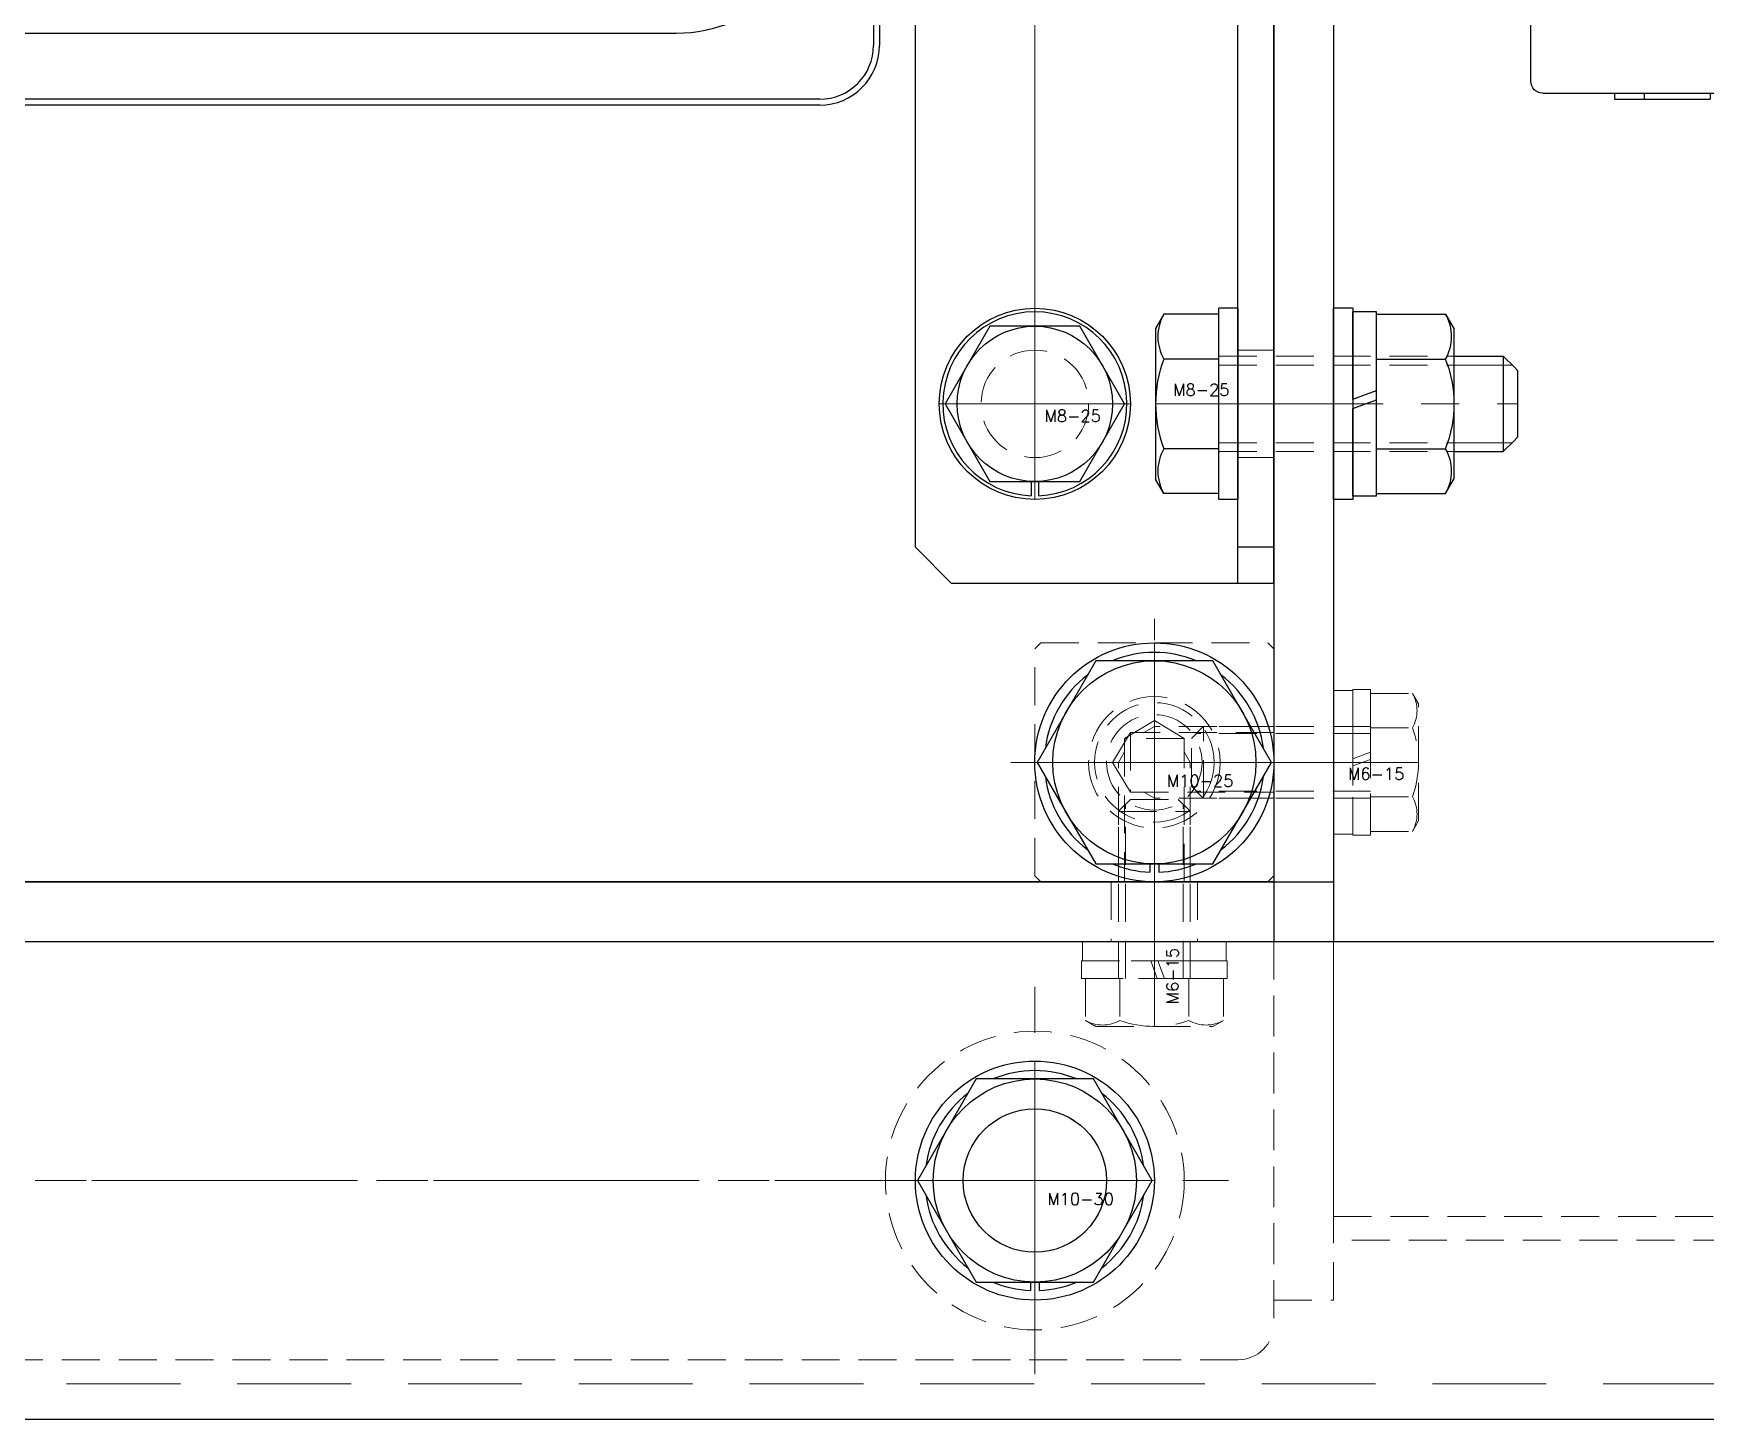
# Model space of a CAD drawing. Header units: millimetres. Extents: x 0 to 51411, y 0 to 16902.
# Drawn here: x 3144.3 to 3284.3, y 7455.8 to 7571.8 of the extents above; entities that cross this region are included whole.
import ezdxf

# ---------------------------------------------------------------- set-up
doc = ezdxf.new("R2010")
doc.units = ezdxf.units.MM
doc.linetypes.add('CENTER2', pattern=[28.575, 19.05, -3.175, 3.175, -3.175])
doc.linetypes.add('HIDDEN2', pattern=[4.7625, 3.175, -1.5875])
for name, color, linetype, lineweight in [('01_外形線', 7, 'Continuous', 25), ('02_細線', 5, 'Continuous', 13), ('03_かくれ線', 6, 'HIDDEN2', 13), ('04_中心線', 1, 'CENTER2', 9)]:
    doc.layers.add(name, color=color, linetype=linetype, lineweight=lineweight)
doc.styles.add('KSS_TXT', font='txt.shx', dxfattribs={"bigfont": 'extfont2.shx'})

# ---------------------------------------------------------------- blocks, each defined once
blk = doc.blocks.new('*U473')
at = {"layer": '04_中心線', "color": 0, "linetype": 'CENTER2', "transparency": 16777216}
for p, q in [((0, 1.2), (0, 9.5)), ((-9.5, 0), (-1.2, 0)), ((1.2, 0), (9.5, 0)), ((0, -9.5), (0, -1.2))]:
    blk.add_line(p, q, dxfattribs=at)
at = {"layer": '04_中心線', "color": 0, "linetype": 'Continuous', "transparency": 16777216}
for p, q in [((-0.6, 0), (0.6, 0)), ((0, -0.6), (0, 0.6))]:
    blk.add_line(p, q, dxfattribs=at)
blk = doc.blocks.new('GM-SHYF-RH 0.4kW、1／160、＊＊V、60Hza')
at = {"layer": '01_外形線'}
for p, q in [((60, 72), (-105, 72)), ((60, 71), (-105, 71)), ((-84, 65.89), (-86.5, 64.44)), ((-84, 65.89), (-81.5, 64.44)), ((40, 65.89), (37.5, 64.44)), ((40, 65.89), (42.5, 64.44)), ((-86.5, 61.56), (-86.5, 64.44)), ((-81.5, 64.44), (-81.5, 61.56)), ((37.5, 61.56), (37.5, 64.44)), ((42.5, 64.44), (42.5, 61.56)), ((-68.09, 62.5), (24.09, 62.5)), ((-84, 60.11), (-86.5, 61.56)), ((-81.5, 61.56), (-84, 60.11)), ((24.09, 60.5), (-68.09, 60.5)), ((40, 60.11), (37.5, 61.56)), ((42.5, 61.56), (40, 60.11)), ((-117, 60), (-117, -92)), ((-116, 60), (-116, -92)), ((71, -92), (71, 60)), ((72, -92), (72, 60)), ((-242.5, 49), (-271.19, 49)), ((-242.5, -16), (-242.5, 49)), ((-282.67, 45.38), (-292.39, 38.57)), ((-242.5, 43.5), (-145.5, 43.5)), ((-175.5, 43.5), (-145.5, 43.5)), ((-145.5, 43.48), (-119.95, 43.94)), ((-145.5, -16), (-145.5, 43.5)), ((-145.5, 43.5), (-145.5, -16)), ((-242.5, 41), (-145.5, 41)), ((-128.5, -72.74), (-128.5, 40.74)), ((-242.5, 40), (-145.5, 40)), ((-139.5, 39.5), (-139.5, 40.5)), ((-139.5, 39.5), (-139.5, 39.1)), ((-255.5, 38.92), (-253.5, 37.74)), ((-251.5, 38.92), (-253.5, 37.74)), ((-242.5, 39), (-145.5, 39)), ((-293.5, -16), (-293.5, 36.44)), ((-253.5, 37.74), (-255.5, 36.09)), ((-253.5, 37.74), (-251.5, 36.09)), ((-136.5, 36.1), (-131.5, 36.1)), ((-242.5, 34.32), (-145.5, 34.32)), ((-117, 19.45), (-117, 33.23)), ((-107.5, -64.32), (-107.5, 32.32)), ((-105.5, 32.32), (-105.5, -64.32)), ((60.5, -64.32), (60.5, 32.32)), ((62.5, 32.32), (62.5, -64.32)), ((-242.5, 29.37), (-145.5, 29.37)), ((-136.5, 29.18), (-131.5, 29.18)), ((-139.5, 26.18), (-139.5, -16)), ((-136.5, 23), (-131.5, 23)), ((-242.5, 21.32), (-145.5, 21.32)), ((-242.5, 19.71), (-145.5, 19.71)), ((-5, 16.77), (-5, 20.8)), ((-5, 20.8), (5, 20.8)), ((5, 16.77), (5, 20.8)), ((-242.5, 15.75), (-145.5, 15.75)), ((-242.5, 14.28), (-145.5, 14.28)), ((-242.5, 10.19), (-145.5, 10.19)), ((-242.5, 8.83), (-145.5, 8.83)), ((-242.5, 4.64), (-145.5, 4.64)), ((-242.5, 3.37), (-145.5, 3.37)), ((-145.5, 4), (-139.5, 4)), ((-242.5, -1), (-145.5, -1)), ((-293.5, -16), (-293.5, -68.44)), ((-242.5, -16), (-242.5, -74.62)), ((-145.5, -16), (-145.5, -75.5)), ((-145.5, -75.5), (-145.5, -16)), ((-139.5, -58.18), (-139.5, -16)), ((-242.5, -31), (-145.5, -31)), ((-242.5, -35.37), (-145.5, -35.37)), ((-145.5, -36), (-139.5, -36)), ((-242.5, -36.64), (-145.5, -36.64)), ((-242.5, -40.83), (-145.5, -40.83)), ((-242.5, -42.19), (-145.5, -42.19)), ((-242.5, -46.28), (-145.5, -46.28)), ((-242.5, -47.75), (-145.5, -47.75)), ((-242.5, -51.71), (-145.5, -51.71)), ((-117, -51.45), (-117, -65.23)), ((-242.5, -53.32), (-145.5, -53.32)), ((-136.5, -55), (-131.5, -55)), ((-242.5, -61.37), (-145.5, -61.37)), ((-136.5, -61.18), (-131.5, -61.18)), ((-242.5, -66.32), (-145.5, -66.32)), ((-253.5, -69.74), (-255.5, -68.09)), ((-253.5, -69.74), (-251.5, -68.09)), ((-136.5, -68.1), (-131.5, -68.1)), ((-255.5, -70.92), (-253.5, -69.74)), ((-251.5, -70.92), (-253.5, -69.74)), ((-282.67, -77.38), (-292.39, -70.57)), ((-242.5, -71), (-145.5, -71)), ((-139.5, -71.5), (-139.5, -71.1)), ((-139.5, -71.5), (-139.5, -71.1)), ((-242.5, -72), (-145.5, -72)), ((-139.5, -71.5), (-139.5, -72.5)), ((-242.5, -73), (-145.5, -73)), ((-175.5, -74.5), (-242.5, -74.5)), ((-175.5, -79.5), (-175.5, -74.5)), ((-175.5, -75.5), (-145.5, -75.5)), ((-145.5, -75.48), (-119.95, -75.94)), ((-250.5, -79.5), (-250.5, -77.79)), ((-249.5, -77.62), (-245.5, -77.62)), ((-175.5, -79.5), (-250.5, -79.5)), ((-249.5, -108), (-249.5, -79.5)), ((-245, -79.5), (-245, -94)), ((-231, -79.5), (-231, -94)), ((-195, -79.5), (-195, -94)), ((-181, -79.5), (-181, -94)), ((-176.5, -108), (-176.5, -79.5)), ((-252.5, -81), (-271.19, -81)), ((-252.5, -81), (-252.5, -80.62)), ((-84, -92.11), (-86.5, -93.56)), ((-84, -92.11), (-81.5, -93.56)), ((40, -92.11), (37.5, -93.56)), ((40, -92.11), (42.5, -93.56)), ((-86.5, -96.44), (-86.5, -93.56)), ((-81.5, -93.56), (-81.5, -96.44)), ((-68.09, -92.5), (24.09, -92.5)), ((37.5, -96.44), (37.5, -93.56)), ((42.5, -93.56), (42.5, -96.44)), ((24.09, -94.5), (-68.09, -94.5)), ((-84, -97.89), (-86.5, -96.44)), ((-81.5, -96.44), (-84, -97.89)), ((40, -97.89), (37.5, -96.44)), ((42.5, -96.44), (40, -97.89)), ((-105, -103), (60, -103)), ((-105, -104), (60, -104)), ((-177.5, -109), (-248.5, -109)), ((-191.5, -109), (-191.5, -109.5)), ((-186, -109), (-186, -109.5)), ((-183.5, -109), (-183.5, -109.5)), ((-183.5, -109.5), (-191.5, -109.5))]:
    blk.add_line(p, q, dxfattribs=at)
for points in [[(-248.8, 35.92), (-248.89, 36.63), (-249.16, 37.3), (-249.59, 37.93), (-250.18, 38.47), (-250.89, 38.92), (-251.7, 39.25), (-252.58, 39.46), (-253.5, 39.53), (-254.42, 39.46), (-255.3, 39.25), (-256.11, 38.92), (-256.82, 38.47), (-257.41, 37.93), (-257.84, 37.3), (-258.11, 36.63), (-258.2, 35.92), (-258.11, 35.22), (-257.84, 34.54), (-257.41, 33.92), (-256.82, 33.38), (-256.11, 32.93), (-255.3, 32.59), (-254.42, 32.39), (-253.5, 32.32), (-252.58, 32.39), (-251.7, 32.59), (-250.89, 32.93), (-250.18, 33.38), (-249.59, 33.92), (-249.16, 34.54), (-248.89, 35.22)], [(-248.8, -67.92), (-248.89, -67.22), (-249.16, -66.54), (-249.59, -65.92), (-250.18, -65.38), (-250.89, -64.93), (-251.7, -64.59), (-252.58, -64.39), (-253.5, -64.32), (-254.42, -64.39), (-255.3, -64.59), (-256.11, -64.93), (-256.82, -65.38), (-257.41, -65.92), (-257.84, -66.54), (-258.11, -67.22), (-258.2, -67.92), (-258.11, -68.63), (-257.84, -69.3), (-257.41, -69.93), (-256.82, -70.47), (-256.11, -70.92), (-255.3, -71.25), (-254.42, -71.46), (-253.5, -71.53), (-252.58, -71.46), (-251.7, -71.25), (-250.89, -70.92), (-250.18, -70.47), (-249.59, -69.93), (-249.16, -69.3), (-248.89, -68.63)]]:
    blk.add_lwpolyline(points, close=True, dxfattribs=at)
for centre, radius in [((-84, 63), 5.5), ((-84, 63), 5), ((40, 63), 5.5), ((40, 63), 5), ((-102, 57), 10), ((57, 57), 10), ((-102, 57), 7), ((57, 57), 7), ((0, 0), 47.5), ((0, 0), 24), ((-102, -89), 10), ((57, -89), 10), ((-102, -89), 7), ((57, -89), 7), ((-188, -94), 6), ((-84, -95), 5.5), ((40, -95), 5.5), ((-84, -95), 5), ((40, -95), 5)]:
    blk.add_circle(centre, radius, dxfattribs=at)
for centre, radius, start, end in [((-105, 60), 12, 90, 180), ((60, 60), 12, 0, 90), ((-105, 60), 11, 90, 180), ((60, 60), 11, 0, 90), ((-68.09, 57), 5.5, 90, 159.3338), ((24.09, 57), 5.5, 20.6662, 90), ((-68.09, 57), 3.5, 90, 159.3338), ((24.09, 57), 3.5, 20.6662, 90), ((-84, 63), 11.5, 269.6249, 339.3338), ((40, 63), 11.5, 200.6662, 266.9553), ((-84, 63), 13.5, 269.6249, 339.3338), ((40, 63), 13.5, 200.6662, 266.9553), ((-84.11, 46), 5.5, 89.6249, 148.412), ((39.1, 46.02), 5.5, 31.5123, 86.9553), ((-271.19, 29), 20, 90, 125), ((-84.11, 46), 3.5, 89.6249, 148.412), ((39.1, 46.02), 3.5, 31.5123, 86.9553), ((-102, 57), 15.5, 279.2069, 328.412), ((-102, 57), 17.5, 279.2069, 328.412), ((57, 57), 17.5, 211.5123, 260.7931), ((57, 57), 15.5, 211.5123, 260.7931), ((-120, 46.94), 3, 271, 0), ((-142.5, 40.5), 3, 0, 90), ((-131.5, 40.74), 3, 0, 90.9812), ((-98, 32.32), 9.5, 99.2069, 180), ((53, 32.32), 9.5, 0, 80.7931), ((-98, 32.32), 7.5, 99.2069, 180), ((53, 32.32), 7.5, 0, 80.7931), ((-290.9, 36.44), 2.6, 125, 180), ((-136.5, 39.1), 3, 180, 270), ((-131.5, 33.1), 3, 0, 90), ((-136.5, 26.18), 3, 90, 180), ((-131.5, 26.18), 3, 0, 90), ((-136.5, 20), 3, 90, 180), ((0, 0), 17.5, 106.6015, 73.3985), ((-136.5, -52), 3, 180, 270), ((-136.5, -58.18), 3, 180, 270), ((-131.5, -58.18), 3, 270, 0), ((-98, -64.32), 9.5, 180, 260.7931), ((-98, -64.32), 7.5, 180, 260.7931), ((53, -64.32), 7.5, 279.2069, 0), ((53, -64.32), 9.5, 279.2069, 0), ((-131.5, -65.1), 3, 270, 0), ((-290.9, -68.44), 2.6, 180, 235), ((-136.5, -71.1), 3, 90, 180), ((-142.5, -72.5), 3, 270, 0), ((-131.5, -72.74), 3, 269.0188, 0), ((-102, -89), 17.5, 31.586, 80.7931), ((57, -89), 17.5, 99.2069, 148.4898), ((-102, -89), 15.5, 31.586, 80.7931), ((57, -89), 15.5, 99.2069, 148.4898), ((-245.5, -74.62), 3, 270, 0), ((-120, -78.94), 3, 0, 89), ((-271.19, -61), 20, 235, 270), ((-249.5, -80.62), 3, 90, 180), ((-84.11, -78), 5.5, 211.586, 270.3738), ((-84.11, -78), 3.5, 211.586, 270.3738), ((39.1, -78.02), 3.5, 273.046, 328.4898), ((39.1, -78.02), 5.5, 273.046, 328.4898), ((-84, -95), 13.5, 20.6684, 90.3738), ((40, -95), 13.5, 93.046, 159.3316), ((-84, -95), 11.5, 20.6684, 90.3738), ((40, -95), 11.5, 93.046, 159.3316), ((-68.09, -89), 5.5, 200.6684, 270), ((-68.09, -89), 3.5, 200.6684, 270), ((24.09, -89), 3.5, 270, 339.3316), ((24.09, -89), 5.5, 270, 339.3316), ((-105, -92), 12, 180, 270), ((-105, -92), 11, 180, 270), ((60, -92), 11, 270, 0), ((60, -92), 12, 270, 0), ((-238, -94), 7, 180, 0), ((-188, -94), 7, 180, 0), ((-248.5, -108), 1, 180, 270), ((-177.5, -108), 1, 270, 0)]:
    blk.add_arc(centre, radius, start, end, dxfattribs=at)
at = {"layer": '04_中心線'}
for p, q in [((-84, 70.38), (-84, 55.61)), ((40, 70.38), (40, 55.61)), ((-102, 69.46), (-102, 44.54)), ((57, 69.46), (57, 44.54)), ((0, 65.36), (0, -65.36)), ((-76.62, 63), (-91.38, 63)), ((47.38, 63), (32.62, 63)), ((-89.54, 57), (-114.46, 57)), ((69.46, 57), (44.54, 57)), ((65.36, 0), (-65.36, 0)), ((-96.56, -16), (-297.81, -16)), ((-238, -76.72), (-238, -104.7)), ((-188, -76.72), (-188, -104.7)), ((-102, -76.54), (-102, -101.46)), ((57, -76.54), (57, -101.46)), ((-84, -87.62), (-84, -102.39)), ((40, -87.62), (40, -102.39)), ((-89.54, -89), (-114.46, -89)), ((69.46, -89), (44.54, -89)), ((-247.59, -94), (-228.41, -94)), ((-198.19, -94), (-177.81, -94)), ((-76.62, -95), (-91.38, -95)), ((47.38, -95), (32.62, -95))]:
    blk.add_line(p, q, dxfattribs=at)

msp = doc.modelspace()

# ---------------------------------------------------------------- linework, layer by layer
at = {"layer": '01_外形線'}
for p, q in [((3214.639, 7599.852), (3214.639, 7570.762)), ((3215.139, 7599.861), (3215.139, 7570.762)), ((3218.139, 7528.762), (3218.139, 7599.914)), ((3245.139, 7525.762), (3245.139, 7600.262)), ((3248.139, 7525.762), (3248.139, 7600.262)), ((3248.139, 7600.262), (3248.139, 7495.762)), ((3248.139, 7600.262), (3248.139, 7500.762)), ((3253.139, 7600.262), (3253.139, 7495.762)), ((3253.139, 7600.262), (3253.139, 7495.762)), ((3210.139, 7566.262), (3018.139, 7566.262)), ((3210.139, 7565.762), (3018.139, 7565.762)), ((3238.935, 7548.267), (3238.239, 7547.062)), ((3243.539, 7548.267), (3238.935, 7548.267)), ((3243.539, 7532.762), (3243.539, 7548.762)), ((3245.139, 7548.762), (3243.539, 7548.762)), ((3243.539, 7533.256), (3243.539, 7548.267)), ((3245.139, 7548.762), (3245.139, 7532.762)), ((3253.139, 7532.762), (3253.139, 7548.762)), ((3254.739, 7548.762), (3253.139, 7548.762)), ((3254.739, 7548.762), (3254.739, 7532.762)), ((3254.739, 7541.162), (3254.739, 7548.462)), ((3256.739, 7548.462), (3254.739, 7548.462)), ((3256.739, 7541.89), (3256.739, 7548.462)), ((3256.739, 7533.256), (3256.739, 7548.267)), ((3256.739, 7548.267), (3262.514, 7548.267)), ((3262.514, 7548.267), (3263.239, 7547.012)), ((3224.386, 7547.262), (3220.634, 7540.762)), ((3231.892, 7547.262), (3224.386, 7547.262)), ((3235.645, 7540.762), (3231.892, 7547.262)), ((3238.239, 7547.062), (3238.239, 7534.462)), ((3263.239, 7534.512), (3263.239, 7547.012)), ((3243.539, 7544.514), (3238.935, 7544.514)), ((3256.739, 7544.514), (3262.514, 7544.514)), ((3263.239, 7544.762), (3267.339, 7544.762)), ((3267.339, 7544.762), (3267.339, 7536.762)), ((3267.339, 7544.762), (3268.239, 7543.862)), ((3268.239, 7543.862), (3268.539, 7543.562)), ((3268.539, 7543.562), (3268.539, 7537.962)), ((3220.634, 7540.762), (3224.386, 7534.262)), ((3231.892, 7534.262), (3235.645, 7540.762)), ((3254.739, 7541.162), (3256.739, 7541.89)), ((3254.739, 7540.362), (3256.739, 7541.09)), ((3256.739, 7533.062), (3256.739, 7541.09)), ((3254.739, 7533.062), (3254.739, 7540.362)), ((3268.239, 7537.662), (3268.539, 7537.962)), ((3243.539, 7537.009), (3238.935, 7537.009)), ((3256.739, 7537.009), (3262.514, 7537.009)), ((3263.239, 7536.762), (3267.339, 7536.762)), ((3267.339, 7536.762), (3268.239, 7537.662)), ((3224.386, 7534.262), (3231.892, 7534.262)), ((3227.839, 7534.262), (3227.839, 7533.067)), ((3228.439, 7534.262), (3228.439, 7533.067)), ((3238.935, 7533.256), (3238.239, 7534.462)), ((3262.514, 7533.256), (3263.239, 7534.512)), ((3243.539, 7533.256), (3238.935, 7533.256)), ((3245.139, 7532.762), (3243.539, 7532.762)), ((3254.739, 7532.762), (3253.139, 7532.762)), ((3254.739, 7533.062), (3256.739, 7533.062)), ((3256.739, 7533.256), (3262.514, 7533.256)), ((3218.139, 7528.762), (3221.139, 7525.762)), ((3248.139, 7528.762), (3245.139, 7528.762)), ((3221.139, 7525.762), (3248.139, 7525.762)), ((3233.232, 7519.262), (3228.324, 7510.762)), ((3243.047, 7519.262), (3233.232, 7519.262)), ((3247.954, 7510.762), (3243.047, 7519.262)), ((3228.324, 7510.762), (3233.232, 7502.262)), ((3243.047, 7502.262), (3247.954, 7510.762)), ((3233.232, 7502.262), (3243.047, 7502.262)), ((3237.764, 7502.262), (3237.764, 7501.569)), ((3238.514, 7502.262), (3238.514, 7501.569)), ((3248.139, 7500.762), (2928.139, 7500.762)), ((3248.139, 7500.762), (3253.139, 7500.762)), ((3223.232, 7484.262), (3218.324, 7475.762)), ((3233.047, 7484.262), (3223.232, 7484.262)), ((3237.954, 7475.762), (3233.047, 7484.262)), ((3218.324, 7475.762), (3223.232, 7467.262)), ((3233.047, 7467.262), (3237.954, 7475.762)), ((3223.232, 7467.262), (3233.047, 7467.262)), ((3227.764, 7467.262), (3227.764, 7466.569)), ((3228.514, 7467.262), (3228.514, 7466.569))]:
    msp.add_line(p, q, dxfattribs=at)
msp.add_lwpolyline([(2928.139, 7492.762), (2928.139, 7500.762), (3248.139, 7500.762), (3248.139, 7495.762)], dxfattribs=at)
msp.add_lwpolyline([(2933.139, 7495.762), (3723.139, 7495.762), (3728.139, 7490.762), (3728.139, 7455.762), (2928.139, 7455.762), (2928.139, 7490.762)], close=True, dxfattribs=at)
for centre, radius in [((3228.139, 7540.762), 8), ((3228.139, 7540.762), 6.5), ((3238.139, 7510.762), 10), ((3238.139, 7510.762), 8.5), ((3228.139, 7475.762), 10), ((3228.139, 7475.762), 8.5), ((3228.139, 7475.762), 6)]:
    msp.add_circle(centre, radius, dxfattribs=at)
for centre, radius, start, end in [((3210.139, 7570.762), 5, 270, 0), ((3210.139, 7570.762), 4.5, 270, 0), ((3228.139, 7540.762), 7.7, 272.23287, 267.76713), ((3242.185, 7546.391), 3.753, 150.00001, 209.99999), ((3259.264, 7546.391), 3.753, 330.00001, 29.99999), ((3248.704, 7540.762), 10.465, 158.98558, 201.01442), ((3253.163, 7540.762), 10.077, 338.13461, 21.86539), ((3242.185, 7535.132), 3.753, 150.00001, 209.99999), ((3259.264, 7535.132), 3.753, 330.00001, 29.99999), ((3238.139, 7510.762), 9.2, 67.50502, 112.49498), ((3238.139, 7510.762), 9.2, 127.50502, 172.49498), ((3238.139, 7510.762), 9.2, 7.50502, 52.49498), ((3238.139, 7510.762), 9.2, 187.50502, 232.49498), ((3238.139, 7510.762), 9.2, 307.50502, 352.49498), ((3238.139, 7510.762), 9.2, 247.50502, 267.66393), ((3238.139, 7510.762), 9.2, 272.33607, 292.49498), ((3228.139, 7475.762), 9.2, 67.50502, 112.49498), ((3228.139, 7475.762), 9.2, 127.50502, 172.49498), ((3228.139, 7475.762), 9.2, 7.50502, 52.49498), ((3228.139, 7475.762), 9.2, 187.50502, 232.49498), ((3228.139, 7475.762), 9.2, 307.50502, 352.49498), ((3228.139, 7475.762), 9.2, 247.50502, 267.66393), ((3228.139, 7475.762), 9.2, 272.33607, 292.49498)]:
    msp.add_arc(centre, radius, start, end, dxfattribs=at)
at = {"layer": '02_細線'}
for p, q in [((3263.239, 7544.012), (3268.089, 7544.012)), ((3263.239, 7537.512), (3268.089, 7537.512))]:
    msp.add_line(p, q, dxfattribs=at)
at = {"layer": '03_かくれ線'}
for p, q in [((3228.139, 7548.262), (3228.139, 7533.262)), ((3248.139, 7545.262), (3245.139, 7545.262)), ((3243.539, 7544.762), (3263.239, 7544.762)), ((3243.539, 7544.012), (3263.239, 7544.012)), ((3243.539, 7537.512), (3263.239, 7537.512)), ((3243.539, 7536.762), (3263.239, 7536.762)), ((3248.139, 7536.262), (3245.139, 7536.262)), ((3228.139, 7520.262), (3228.639, 7520.762)), ((3228.139, 7501.262), (3228.139, 7520.262)), ((3228.639, 7520.762), (3247.639, 7520.762)), ((3248.139, 7520.262), (3247.639, 7520.762)), ((3248.139, 7520.262), (3248.139, 7501.262)), ((3254.739, 7511.062), (3254.739, 7516.862)), ((3256.239, 7516.862), (3254.739, 7516.862)), ((3256.239, 7511.608), (3256.239, 7516.862)), ((3254.739, 7516.762), (3253.139, 7516.762)), ((3253.139, 7516.762), (3253.139, 7504.762)), ((3254.739, 7516.762), (3254.739, 7504.762)), ((3256.239, 7516.535), (3259.735, 7516.535)), ((3256.239, 7504.988), (3256.239, 7516.535)), ((3259.735, 7516.535), (3260.239, 7515.662)), ((3260.239, 7505.862), (3260.239, 7515.662)), ((3238.139, 7514.264), (3235.639, 7512.762)), ((3240.639, 7512.762), (3238.139, 7514.264)), ((3236.139, 7513.262), (3234.637, 7510.762)), ((3235.639, 7512.762), (3235.639, 7500.762)), ((3240.639, 7512.762), (3235.639, 7512.762)), ((3248.139, 7513.262), (3236.139, 7513.262)), ((3236.139, 7513.262), (3236.139, 7508.262)), ((3237.273, 7513.262), (3238.139, 7513.762)), ((3248.139, 7513.762), (3238.139, 7513.762)), ((3238.139, 7507.762), (3238.139, 7513.762)), ((3240.639, 7500.762), (3240.639, 7512.762)), ((3242.039, 7513.562), (3241.239, 7512.762)), ((3241.239, 7508.762), (3241.239, 7512.762)), ((3241.639, 7513.162), (3242.039, 7513.162)), ((3242.239, 7513.762), (3242.039, 7513.562)), ((3256.239, 7513.162), (3242.039, 7513.162)), ((3242.239, 7507.762), (3242.239, 7513.762)), ((3256.239, 7513.762), (3242.239, 7513.762)), ((3256.239, 7513.648), (3259.735, 7513.648)), ((3235.639, 7511.628), (3235.139, 7510.762)), ((3240.639, 7511.628), (3241.139, 7510.762)), ((3254.739, 7511.062), (3256.239, 7511.608)), ((3234.637, 7510.762), (3236.139, 7508.262)), ((3235.139, 7500.762), (3235.139, 7510.762)), ((3235.139, 7510.762), (3241.139, 7510.762)), ((3241.139, 7500.762), (3241.139, 7510.762)), ((3254.739, 7510.462), (3256.239, 7511.008)), ((3254.739, 7504.662), (3254.739, 7510.462)), ((3256.239, 7504.662), (3256.239, 7511.008)), ((3242.039, 7507.962), (3241.239, 7508.762)), ((3235.339, 7506.862), (3236.139, 7507.662)), ((3235.739, 7507.262), (3235.739, 7506.862)), ((3236.139, 7508.262), (3248.139, 7508.262)), ((3236.139, 7507.662), (3240.139, 7507.662)), ((3237.273, 7508.262), (3238.139, 7507.762)), ((3248.139, 7507.762), (3238.139, 7507.762)), ((3240.939, 7506.862), (3240.139, 7507.662)), ((3240.539, 7507.262), (3240.539, 7506.862)), ((3241.639, 7508.362), (3242.039, 7508.362)), ((3256.239, 7508.362), (3242.039, 7508.362)), ((3242.239, 7507.762), (3242.039, 7507.962)), ((3256.239, 7507.762), (3242.239, 7507.762)), ((3256.239, 7507.875), (3259.735, 7507.875)), ((3235.139, 7506.662), (3235.339, 7506.862)), ((3235.139, 7506.662), (3241.139, 7506.662)), ((3235.139, 7492.662), (3235.139, 7506.662)), ((3235.739, 7492.662), (3235.739, 7506.862)), ((3238.139, 7505.762), (3238.139, 7490.762)), ((3240.539, 7492.662), (3240.539, 7506.862)), ((3241.139, 7506.662), (3240.939, 7506.862)), ((3241.139, 7492.662), (3241.139, 7506.662)), ((3259.735, 7504.988), (3260.239, 7505.862)), ((3254.739, 7504.762), (3253.139, 7504.762)), ((3254.739, 7504.662), (3256.239, 7504.662)), ((3256.239, 7504.988), (3259.735, 7504.988)), ((2928.139, 7500.762), (3248.139, 7500.762)), ((3228.139, 7501.262), (3228.639, 7500.762)), ((3228.639, 7500.762), (3247.639, 7500.762)), ((3234.539, 7500.762), (3234.539, 7495.762)), ((3241.739, 7500.762), (3241.739, 7495.762)), ((3248.139, 7501.262), (3247.639, 7500.762)), ((3248.139, 7500.762), (3248.139, 7463.762)), ((2928.139, 7495.762), (3248.139, 7495.762)), ((3232.139, 7494.162), (3232.139, 7495.762)), ((3244.139, 7495.762), (3232.139, 7495.762)), ((3244.139, 7494.162), (3244.139, 7495.762)), ((3232.039, 7494.162), (3237.839, 7494.162)), ((3232.039, 7494.162), (3232.039, 7492.662)), ((3244.139, 7494.162), (3232.139, 7494.162)), ((3237.839, 7494.162), (3238.385, 7492.662)), ((3238.439, 7494.162), (3244.239, 7494.162)), ((3238.439, 7494.162), (3238.985, 7492.662)), ((3244.239, 7492.662), (3244.239, 7494.162)), ((3232.039, 7492.662), (3238.385, 7492.662)), ((3232.366, 7492.662), (3232.366, 7489.166)), ((3232.366, 7492.662), (3243.913, 7492.662)), ((3235.252, 7492.662), (3235.252, 7489.166)), ((3238.985, 7492.662), (3244.239, 7492.662)), ((3241.026, 7492.662), (3241.026, 7489.166)), ((3243.913, 7492.662), (3243.913, 7489.166)), ((3232.366, 7489.166), (3233.239, 7488.662)), ((3243.913, 7489.166), (3243.039, 7488.662)), ((3233.239, 7488.662), (3243.039, 7488.662)), ((3228.139, 7465.762), (3228.139, 7485.762)), ((3238.139, 7475.762), (2938.139, 7475.762)), ((3245.139, 7460.762), (2931.139, 7460.762))]:
    msp.add_line(p, q, dxfattribs=at)
at = {"layer": '03_かくれ線', "ltscale": 3}
msp.add_line((3728.139, 7458.762), (2928.139, 7458.762), dxfattribs=at)
at = {"layer": '03_かくれ線'}
for points in [[(3248.139, 7495.762), (3248.139, 7465.762), (3253.139, 7465.762), (3253.139, 7495.762)], [(3253.139, 7495.762), (3253.139, 7472.762), (3648.139, 7472.762), (3648.139, 7495.762)]]:
    msp.add_lwpolyline(points, dxfattribs=at)
msp.add_lwpolyline([(3653.139, 7470.762), (3253.139, 7470.762), (3253.139, 7472.762), (3653.139, 7472.762)], close=True, dxfattribs=at)
for centre, radius in [((3228.139, 7540.762), 4.5), ((3228.139, 7540.762), 4.5), ((3238.139, 7510.762), 5.5), ((3238.139, 7510.762), 5), ((3238.139, 7510.762), 4), ((3228.139, 7475.762), 12.5), ((3228.139, 7475.762), 6), ((3228.139, 7475.762), 6)]:
    msp.add_circle(centre, radius, dxfattribs=at)
for centre, radius, start, end in [((3257.235, 7515.092), 2.887, 330.00001, 29.99999), ((3251.725, 7510.762), 8.514, 340.18087, 19.81913), ((3257.235, 7506.431), 2.887, 330.00001, 29.99999), ((3233.809, 7491.666), 2.887, 240.00001, 299.99999), ((3238.139, 7497.176), 8.514, 250.18087, 289.81913), ((3242.469, 7491.666), 2.887, 240.00001, 299.99999), ((3245.139, 7463.762), 3, 270, 0)]:
    msp.add_arc(centre, radius, start, end, dxfattribs=at)
at = {"layer": '04_中心線'}
for p, q in [((3228.139, 7623.262), (3228.139, 7533.262)), ((3228.139, 7535.162), (3228.139, 7621.362)), ((3228.139, 7548.762), (3228.139, 7532.762)), ((3228.139, 7535.162), (3228.139, 7546.362)), ((3236.139, 7540.762), (3220.139, 7540.762)), ((3235.639, 7540.762), (3220.639, 7540.762)), ((3222.539, 7540.762), (3233.739, 7540.762)), ((3238.239, 7540.762), (3268.539, 7540.762)), ((3253.139, 7540.762), (3240.139, 7540.762)), ((3255.639, 7540.762), (3245.639, 7540.762)), ((3238.139, 7498.762), (3238.139, 7522.762)), ((3238.139, 7520.762), (3238.139, 7500.762)), ((3238.139, 7518.637), (3238.139, 7502.887)), ((3238.139, 7498.262), (3238.139, 7515.762)), ((3238.139, 7498.262), (3238.139, 7515.762)), ((3226.139, 7510.762), (3250.139, 7510.762)), ((3248.139, 7510.762), (3228.139, 7510.762)), ((3230.264, 7510.762), (3246.014, 7510.762)), ((3241.239, 7510.762), (3260.239, 7510.762)), ((3238.139, 7507.662), (3238.139, 7488.662)), ((3228.139, 7459.562), (3228.139, 7491.962)), ((3228.139, 7485.762), (3228.139, 7465.762)), ((3228.139, 7475.762), (2948.139, 7475.762)), ((3211.939, 7475.762), (3244.339, 7475.762)), ((3238.139, 7475.762), (3218.139, 7475.762))]:
    msp.add_line(p, q, dxfattribs=at)

# ---------------------------------------------------------------- block references
at = {"xscale": -1}
msp.add_blockref('GM-SHYF-RH 0.4kW、1／160、＊＊V、60Hza', (3093.139, 7675.762), dxfattribs=at)
at = {"layer": '04_中心線', "linetype": 'CENTER2'}
msp.add_blockref('*U473', (3228.139, 7475.762), dxfattribs=at)

# ---------------------------------------------------------------- texts
at = {"layer": '03_かくれ線', "style": 'KSS_TXT'}
for s, p in [('M8-25', (3239.715, 7541.442)), ('M8-25', (3228.95, 7539.253)), ('M6-15', (3254.349, 7509.301)), ('M10-25', (3239.187, 7508.72)), ('M10-30', (3229.187, 7473.72))]:
    msp.add_text(s, height=1, dxfattribs=at).set_placement(p)
msp.add_text('M6-15', height=1, rotation=90, dxfattribs=at).set_placement((3240.166, 7490.523))

doc.saveas('drawing.dxf')
